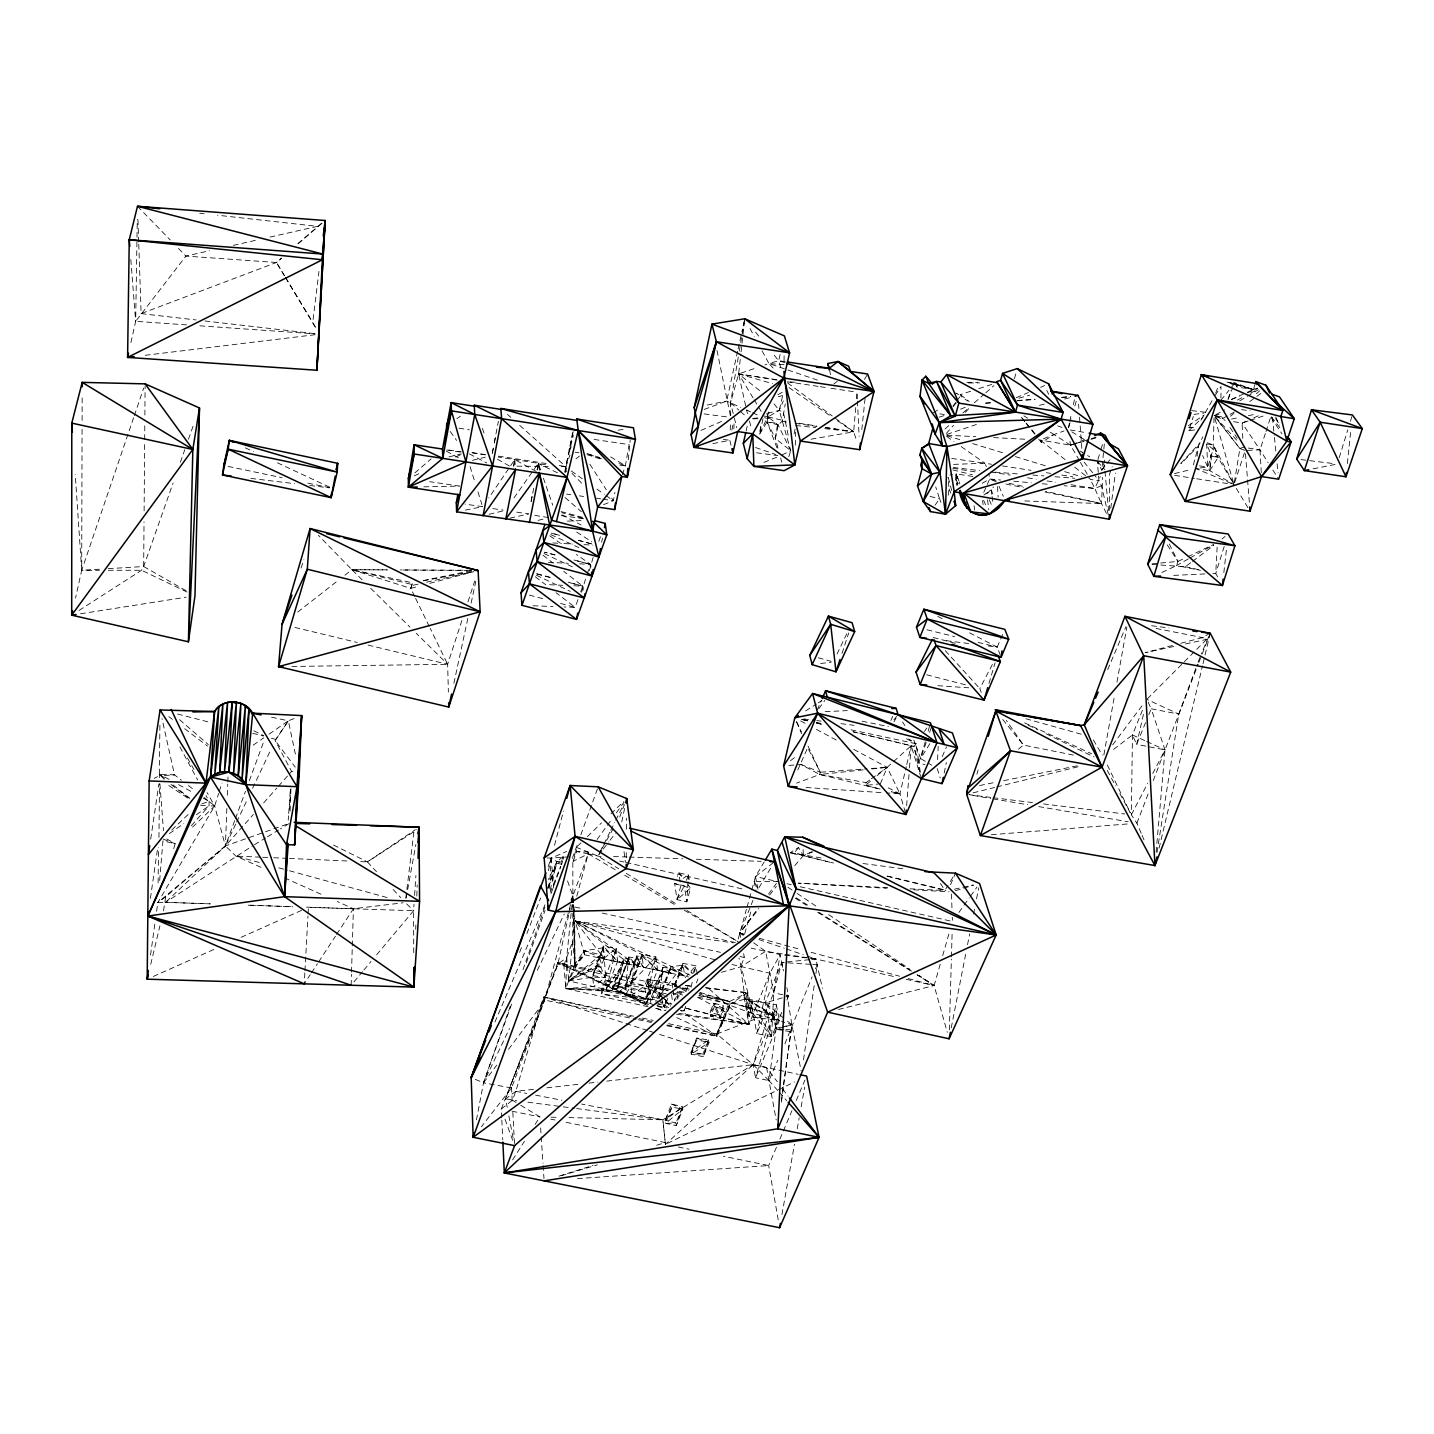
<?xml version="1.0" encoding="UTF-8"?>
<svg xmlns="http://www.w3.org/2000/svg" width="1434" height="1434" viewBox="0 0 1434 1434"><rect width="100%" height="100%" fill="white"/><g stroke="black" fill="none" stroke-linecap="round" stroke-linejoin="round"><path stroke-width="0.75" stroke-dasharray="5 3.75" d="M82.061 429.358L81.702 570.302L75.518 598.086M82.096 420.395L82.15 395.784M1109.342 510.325L1109.414 474.564L1112.21 466.659M572.865 904.549L572.686 941.26L575.016 966.874L584.57 954.793L584.176 950.742L603.445 947.82L617.642 961.246L629.687 964.401L628.809 957.052L636.714 958.073L643.508 967.341L671.381 973.274L670.485 966.874L683.104 965.1L692.03 973.399M572.883 902.398L572.811 856.976L577.83 843.156M777.802 1090.593L768.965 1080.573L776.188 1028.303L776.296 1004.75L745.913 998.691L731.752 1003.101L716.749 1033.986L717.125 1036.298L664.534 1025.256M648.15 1006.74L565.821 988.618L574.801 964.49L573.152 904.764L575.016 966.874L574.676 914.91M79.049 610.454L141.518 570.266L143.669 566.52L144.027 521.958M144.117 510.827L144.655 441.78M144.673 439.557L144.798 423.962M144.87 415.053L145.103 386.087M626.246 857.622L626.299 851.061M626.461 829.157L626.55 818.222M1220.943 398.096L1221.015 387.574M158.959 837.402L159.515 783.878M159.909 725.317L159.317 775.758L154.227 778.339M158.099 882.824L158.547 847.727M784.111 355.847L784.004 364.738L768.947 363.555L764.914 364.935M1141.213 833.297L1136.911 823.224L1131.336 814.799L1132.466 734.961L1143.633 707.285M130.906 342.565L135.674 321.324L136.965 239.478M137.001 237.255L137.288 219.563M972.897 476.464L956.137 473.901L957.052 485.373L956.137 473.901L949.828 475.048M795.314 445.203L795.637 432.064M191.349 825.661L209.005 805.89L209.131 801.391L205.994 795.565M1214.042 417.706L1213.164 449.344L1207.697 467.126L1209.776 470.657L1234.011 484.567L1213.164 449.344L1206.657 443.931L1207.697 467.126L1195.454 468.416L1231.985 483.706M949.344 1029.935L951.387 959.113M951.441 956.908L952.14 932.548M351.133 985.248L351.455 974.313M351.527 972.127L352.244 948.089M352.298 945.902L353.409 908.762L337.205 901.484M415.735 929.357L415.878 924.93M416.828 896.053L417.186 884.957M163.494 910.859L165.735 896.734L225.407 845.935L253.352 814.476M226.841 808.453L225.407 845.935L165.537 902.327L157.83 902.578L156.611 911.325M227.343 795.243L227.755 784.219M227.845 782.014L228.096 775.4M290.116 811.124L290.959 788.7M730.229 429.895L730.48 423.657M733.867 428.891L734.136 422.313M937.585 759.662L938.194 746.397M1217.143 547.107L1215.745 573.439L1217.645 576.88M289.471 809.439L290.6 789.309M304.833 972.915L304.241 983.849L310.228 974.69M304.958 970.728L307.952 916.057M308.077 913.87L308.435 907.31L413.584 910.733L413.745 954.381M549.473 888.435L551.194 858.088L566.663 851.455M628.253 459.848L630.189 440.399M688.051 881.731L686.796 901.843L677.045 899.656L674.625 883.595L684.287 885.782L686.796 901.843L690.561 888.148L687.944 884.742M688.195 879.508L688.481 875.045L678.784 872.84L677.404 876.425M376.676 954.757L413.584 910.733L414.014 904.155M414.587 895.354L415.896 875.565M288.216 820.248L288.521 815.803M288.682 813.58L290.367 789.166M906.647 805.639L909.335 770.112M909.497 767.907L911.164 745.698L852.979 731.752M294.042 718.577L288.342 720.818L275.113 740.536L291.604 771.42L295.44 771.958M159.658 880.53L162.938 840.862L175.163 843.766L172.689 852.172M855.722 407.561L853.66 431.795L857.012 441.726M856.474 398.76L857.048 392.163L857.353 398.795M1156.109 852.19L1165.017 749.892L1198.143 664.354M764.519 417.742L768.248 418.567L768.875 411.988M1104.323 444.02L1101.796 470.209L1105.65 465.279M572.023 904.729L566.699 957.589L565.821 988.618L618.305 991.952L657.668 1001.165M572.238 902.524L572.901 895.909L588.227 853.839L588.03 852.011L576.325 847.333L573.224 861.26L588.227 853.839L604.395 857.532M697.3 974.564L695.956 965.835L682.853 963.361L684.753 976.106L670.7 968.434L659.156 998.046L651.789 999.874L568.724 980.964L572.686 941.26L563.849 965.351L557.88 964.168L557.754 962.572L648.132 981.896L670.395 1006.399M1347.368 463.541L1350.792 430.397M861.798 429.644L865.311 396.268M628.809 957.052L625.565 987.291L618.305 991.952L617.678 986.305L628.809 957.052L637.718 966.104L636.481 956.102L642.109 956.37L657.597 969.976L671.381 973.274L662.92 967.323L651.412 996.989L651.789 999.874L663.458 971.248L662.92 967.323L670.7 968.434L659.156 998.046L651.412 996.989L663.458 971.248L646.16 998.1L644.619 985.983L655.84 956.89L641.876 954.488L630.709 983.634L632.071 994.981L626.317 993.708L625.332 985.301L636.481 956.102L643.508 967.341L641.876 954.488L657.597 969.976L646.16 998.1L655.84 956.89L630.709 983.634L644.619 985.983L632.071 994.981M955.492 479.87L956.137 473.901L959.973 483.437M717 350.505L730.731 417.402L730.533 402.829L738.635 373.933L740.84 354.073M741.091 351.868L744.264 323.188M1223.847 572.632L1226.482 549.007M315.641 327.418L312.755 322.345L318.957 271.42M405.822 898.114L406.629 891.464M406.897 889.259L413.906 831.72L416.469 829.461M777.981 448.161L775.382 438.481L778.088 424.93L782.283 421.112L785.258 403.976M659.156 998.046L662.92 967.323M760.683 426.149L759.428 434.43L767.047 421.865L768.301 412.15M781.476 1100.075L783.161 1086.829M783.448 1084.624L791.891 1024.808L786.997 994.712M1232.989 482.577L1213.289 444.97L1206.657 443.931L1211.605 456.263L1209.776 470.657L1195.454 468.416M1110.758 508.263L1115.347 473.077M781.405 1102.226L791.891 1024.808L786.872 1020.703M1197.085 456.155L1198.466 445.938L1202.803 436.868M150.534 955.116L155.087 922.277M1106.403 513.39L1101.509 503.585L1102.656 477.325M150.409 898.419L157.364 849.95M803.506 1059.869L814.315 984.674M815.91 973.614L817.183 964.777L812.755 964.49M948.215 495.25L949.111 488.922L947.91 477.361M150.695 839.159L158.905 783.86M537.356 469.868L538.342 463.29L498.172 457.052M513.766 466.211L514.77 459.597L537.409 472.109M788.772 456.693L790.761 450.706L775.382 438.481L777.658 423.424L767.047 421.865L767.907 416.864L766.939 413.351L779.236 410.465L783.376 412.114L788.7 437.567M1157.023 852.37L1178.766 714.078L1197.372 664.265M1234.369 482.433L1239.89 448.519L1215.458 417.33L1239.89 448.519L1245.214 450.491L1249.372 502.545M733.24 413.619L730.533 402.829L738.922 353.266M739.281 351.097L744.748 318.778L741.898 331.774M565.175 472.378L565.946 468.093L561.698 467.394M622.392 474.672L625.385 465.62L629.114 444.594L593.963 439.413M781.96 1214.526L794.49 1144.207M797.232 1128.827L799.186 1117.839M801.14 1106.851L804.671 1087.08M1103.893 754.858L1114.576 695.365M1116.961 682.154L1126.855 627.052M406.073 898.222L407.256 891.769M407.65 889.618L415.896 844.429M501.721 1117.839L501.308 1109.02L557.88 964.168L566.699 957.589L568.724 980.964L600.828 954.811L603.266 946.135L616.19 948.43L605.148 977.683L593.64 986.502L565.821 988.618L612.39 990.643L617.857 987.918L623.252 958.952L628.988 958.647L637.718 966.104L575.231 921.004L584.57 954.793L574.801 964.49L584.176 950.742L600.828 954.811L604.323 958.037L606.385 989.317L565.821 988.618L563.723 963.863L647.433 1005.467M581.612 592.332L586.327 576.271M601.653 542.285L602.441 538.108M603.535 504.678L613.34 500.717L614.917 492.382M626.317 993.708L630.942 985.534L636.481 956.102M513.569 466.014L514.77 459.597L488.797 497.939M531.136 501.721L532.337 495.357M532.749 493.242L533.95 486.879M537.176 469.94L538.377 463.576L548.971 465.315M589.374 570.678L593.3 556.822M531.1 501.273L532.301 494.945M537.141 469.617L538.342 463.29L512.834 499.57M476.464 1119.846L483.509 1082.813L511.311 1003.191M492.274 452.983L493.923 444.504M494.318 442.389L495.555 436.026M495.967 433.91L497.186 427.547M497.598 425.432L498.405 421.202M492.31 453.52L493.959 445.114M494.372 443.016L495.59 436.707M951.244 1027.855L965.817 953.485M967.538 944.719L969.671 933.785M973.543 914.103L974.833 907.543M976.536 898.795L978.687 887.843M794.113 433.91L795.368 427.601M572.632 432.745L564.871 471.445M731.86 430.128L733.491 422.008M944.181 773.069L946.35 762.494M621.764 821.933L625.349 804.904M1068.491 427.511L1069.388 423.353M1069.818 421.273L1071.592 412.974M1073.367 404.675L1074.693 398.437M453.897 683.229L467.878 618.197M471.141 603.033L475.801 581.344M414.641 596.365L410.769 588.37L412.508 582.796L351.886 569.692L318.33 535.24M737.614 351.258L726.679 401.072L703.664 409.64M738.098 349.089L741.414 333.943M573.206 431.634L569.101 450.151L571.843 444.271M568.671 915.107L557.88 964.168L511.544 1087.976L481.376 1126.712M569.155 912.974L571.019 904.442M571.503 902.309L572.901 895.909L566.52 878.092M548.38 870.725L551.194 858.088L568.939 856.869M691.116 987.166L692.568 980.766M694.504 972.234L695.956 965.835L684.359 978.544M1143.436 714.365L1136.66 744.354L1165.017 749.892L1152.524 782.48M564.96 472.413L565.946 468.093M763.031 418.656L759.428 434.43L767.692 416.595L762.243 415.788M780.096 354.503L778.68 360.723L781.548 370.348M746.092 431.132L747.956 422.976M781.835 455.044L790.761 450.706L779.236 410.465L783.089 393.705M905.374 812.469L899.925 793.827L906.288 766.616M906.772 764.537L911.164 745.698L913.834 746.433L918.907 762.816L920.395 772.639M646.752 1003.549L650.086 989.388L605.13 980.049L601.348 990.087L601.76 994.031L646.752 1003.549L650.624 993.547L650.086 989.388L646.214 999.373L646.752 1003.549L605.56 983.975L601.348 990.087L646.214 999.373L605.13 980.049L650.624 993.547L605.56 983.975L601.76 994.031L646.214 999.373M150.749 964.24L159.927 925.808M1159.084 848.175L1202.499 665.824M1203.018 663.655L1204.56 657.148M1205.08 654.979L1210.242 633.272L1201.244 653.886M630.709 983.634L642.109 956.37L630.942 985.534L625.565 987.291L612.139 988.277L623.682 962.572L606.385 989.317L616.19 948.43L604.323 958.037L599.322 958.808L568.724 980.964L584.176 950.742L604.646 959.077L629.687 964.401L623.252 958.952L612.139 988.277L612.39 990.643L623.682 962.572L623.252 958.952M566.376 471.804L565.767 466.534L573.367 435.076M657.274 1005.772L664.354 1007.277L667.097 996.003M680.469 1010.181L683.982 1010.934L685.058 1006.614M720.209 1018.23L723.399 1005.628L713.72 1003.191L709.991 1012.458L710.601 1016.204L720.209 1018.23L723.955 1008.962L723.399 1005.628L719.653 1014.896L720.209 1018.23L714.311 1006.919L713.72 1003.191L723.955 1008.962L714.311 1006.919L709.991 1012.458L719.653 1014.896L713.72 1003.191M550.172 890.156L556.894 861.565L551.194 858.088L545.906 857.926M554.528 845.271L563.454 811.124M809.511 959.687L781.781 962.465L773.733 992.812L756.829 1033.538L771.582 1036.692L781.763 1012.296M1193.393 464.885L1198.466 445.938L1181.222 463.487M672.815 988.098L672.223 983.975L676.651 984.459L647.774 979.081L646.465 986.198L660.966 996.487M576.773 896.196L588.227 853.839L576.737 851.563L576.325 847.333L581.039 842.762M705.474 987.703L747.508 992.794L745.913 998.691L749.122 1016.563L779.397 1020.596L776.188 1028.303L780.114 1027.425M776.188 1028.303L773.589 1014.788L768.839 1013.802L753.208 1064.673L662.849 1119.793L665.43 1144.332L753.208 1064.673L773.356 1015.433L776.296 1004.75L779.397 1020.596L746.63 1011.436L699.093 993.887M570.553 904.549L544.167 1001.649L511.311 1083.584L512.35 1103.517M571.144 902.38L572.901 895.909L573.51 902.434M674.625 883.595L690.561 888.148L677.045 899.656L680.809 885.943L678.784 872.84L682.709 877.931M925.289 741.719L918.907 762.816L925.002 764.698M928.174 731.179L929.895 724.851M738.223 938.965L746.415 909.317M751.792 889.922L755.485 876.55L764.214 861.942M747.006 907.166L748.799 900.695M749.39 898.544L751.183 892.073M744.748 933.642L751.667 908.708M1014.412 378.755L1016.114 372.661M699.9 992.364L773.356 1015.433L755.521 1077.759L768.965 1080.573L777.82 1060.192M940.238 964.204L934.126 985.57L947.3 1032.408M942.694 955.653L949.398 932.172M1068.671 427.457L1071.126 418.889M1074.837 406.073L1076.683 399.656M501.308 1109.02L512.422 1100.219L515.81 1091.328L543.827 996.971L633.577 1016.186M988.958 683.498L995.142 662.723M1097.942 459.472L1100.344 451.405M1100.954 449.398L1102.764 443.357M808.023 746.038L820.32 772.245L819.639 774.485L796.623 783.143M976.877 774.199L978.149 769.986M1104.825 460.081L1101.796 470.209L1097.351 461.479L1098.928 480.587L1101.491 485.66L1108.841 517.154M869.649 780.06L866.154 782.606L865.276 785.456L880.44 789.13L819.639 774.485L800.997 764.465L787.947 765.523M1339.213 457.643L1347.781 429.877M1350.416 421.345L1352.405 414.946M344.913 575.159L351.886 569.692L410.769 588.37L412.508 582.796M708.629 1039.955L703.359 1056.697L691.278 1054.133L690.991 1052.197L696.637 1038.055L708.629 1039.955L709.023 1042.482L703.359 1056.697L702.947 1054.062L708.629 1039.955L690.991 1052.197L702.947 1054.062L691.278 1054.133L696.637 1038.055L709.023 1042.482L691.278 1054.133M1194.719 429.913L1188.822 430.72L1193.321 416.434M1224.224 546.444L1215.745 573.439L1209.113 573.743M165.735 896.734L157.83 902.578L214.67 805.962L218.649 793.45M219.312 791.371L221.965 783.018M461.873 620.528L447.641 664.301L448.376 692.102M467.968 601.778L474.744 580.931M1247.311 392.271L1253.298 389.582L1255.897 381.587M1265.326 433.534L1260.002 449.846L1261.4 474.349M1265.989 431.491L1270.649 417.204M842.009 653.402L848.713 632.95M1234.674 482.559L1245.214 450.491M557.037 863.304L561.536 864.236L561.321 861.691L556.894 861.565L547.663 889.474L557.037 863.304L561.321 861.691L563.114 856.69L556.894 861.565L548.415 879.58M682.459 1106.869L676.292 1125.565L665.537 1123.36L665.143 1120.187L671.614 1104.001L682.459 1106.869L682.799 1109.271L676.292 1125.565L675.952 1123.019L682.459 1106.869L665.143 1120.187L675.952 1123.019L665.537 1123.36L672.008 1107.048L671.614 1104.001L682.799 1109.271L665.537 1123.36M1228.024 399.136L1230.802 390.747M301.068 568.061L303.883 559.726M133.595 417.76L81.702 570.302L99.43 570.284M134.312 415.645L143.687 388.094M565.821 467.09L569.961 454.901M1169.302 543.988L1177.923 561.429L1176.543 565.534L1159.514 573.618M926.167 742.489L920.682 758.586L931.67 765.182M929.608 732.433L931.67 726.411M1024.772 500.95L1101.509 503.585L1094.805 488.492L1100.29 476.644M1103.033 468.775L1104.395 464.831L1106.403 468.721M522.998 969.671L544.938 906.826M547.555 888.238L556.894 861.565M108.249 568.671L143.669 566.52L173.048 483.079M180.379 462.214L184.789 449.702M188.463 439.27L193.608 424.661M587.044 574.281L590.575 564.369L576.414 554.474M475.299 1079.372L483.509 1082.813L512.028 1002.94M526.278 963.021L545.028 910.465M551.032 893.651L560.784 866.333L550.208 892.324M577.938 599.645L575.177 607.389L564.082 606.958M580.698 591.901L582.778 586.094L563.759 571.359M598.785 541.389L600.936 535.42M548.164 866.477L551.194 858.088L553.667 888.13M562.737 860.884L561.536 864.236L563.114 856.69L563.347 859.217M580.842 834.803L598.175 786.818M573.224 861.26L576.737 851.563L588.03 852.011L597.888 856.062L618.717 868.789M234.674 820.696L225.407 845.935L157.83 902.578M235.445 818.599L245.483 791.263M249.337 780.741L264.017 740.786M1198.143 662.185L1200.473 655.965M592.708 977.092L603.445 947.82L600.649 953.126L604.323 958.037L600.864 967.269L605.148 977.683L592.708 977.092L568.724 980.964L596.831 965.441L601.832 964.67L599.143 957.123L604.323 958.037L603.266 946.135L617.642 961.246L606.385 989.317M619.721 816.986L624.382 804.671M617.857 987.918L628.988 958.647L617.678 986.305L625.565 987.291L636.714 958.073L625.332 985.301L630.942 985.534M1136.911 823.224L1148.616 792.679M519.628 952.337L522.048 946.064M526.887 933.534L540.6 898.025M1215.674 393.059L1218.757 385.119M686.384 880.404L688.481 875.045L683.283 878.253M662.633 1003.477L664.354 1007.277L668.065 997.777M1198.949 662.275L1201.369 656.073M1202.176 653.994L1210.242 633.272M674.374 984.979L682.853 963.361L691.941 972.7M674.625 986.735L683.104 965.1L658.959 996.469L670.485 966.874L684.753 976.106L575.231 921.004L604.646 959.077L603.266 946.135M676.866 999.462L678.354 995.662L681.903 996.576M685.9 991.342L688.983 983.491M692.855 973.686L695.956 965.835M683.982 1010.934L686.976 1003.334M696.422 982.882L697.982 978.938M656.485 997.831L658.726 992.22L667.563 994.12M797.806 769.933L807.665 747.688L820.32 772.245L867.122 768.803M768.965 1080.573L753.208 1064.673L716.749 1033.986L729.691 1001.416L747.508 992.794L750.986 1012.01L749.122 1016.563L747.508 992.794L705.438 987.865M740.661 937.424L739.854 933.032L752.993 900.283M714.311 1006.919L710.601 1016.204L719.653 1014.896M1228.113 399.279L1232.828 387.538M676.507 1014.232L748.942 1024.396L769.915 973.202L780.168 954.56L751.111 948.125M1145.551 722.628L1136.66 744.354L1132.466 734.961L1112.013 750.574M1148.795 714.724L1151.215 708.808L1146.824 699.38L1206.675 639.367L1206.119 638.291L1153.796 627.984M810.533 964.347L781.781 962.465L765.182 1002.868L771.582 1036.692L753.262 1013.874L738.958 958.091M880.351 783.806L887.18 767.333L891.966 762.996M786.872 1000.107L788.575 996.038L786.872 987.65M784.882 1043.88L812.11 976.787M815.48 968.775L817.183 964.777M776.439 1147.254L768.678 1165.555L778.859 1223.435M779.881 1139.116L782.48 1133.021M783.34 1130.996L791.962 1110.651M796.264 1100.487L804.886 1080.16M674.679 984.925L683.104 965.1M1107.693 669.624L1125.905 626.73M494.945 1022.03L545.081 904.585M950.473 884.85L955.474 873.163L949.093 883.523M790.761 450.706L778.088 424.93L767.907 416.864L779.236 410.465L783.322 400.964M674.446 1001.022L677.475 993.995L673.514 994.407M942.263 756.65L946.494 746.773M569.244 451.334L571.7 445.651M1000.323 655.266L997.186 647.092L1003.137 633.29M890.926 720.477L892.665 716.444M817.165 710.117L821.359 700.437M983.724 492.471L989.657 479.028L988.779 473.507M668.585 1023.679L716.749 1033.986L730.139 1004.051L729.691 1001.416L699.505 993.188M235.732 824.066L225.407 845.935L235.875 856.08L264.25 868.789M236.664 822.076L246.989 800.19M252.617 788.27L270.434 750.484M511.544 1087.976L483.509 1082.813L509.464 1028.554M537.338 970.262L564.261 913.996M570.983 899.925L572.901 895.909L573.098 902.56L572.901 895.909M837.008 654.047L847.369 632.519M690.991 1052.197L696.924 1039.901L709.023 1042.482M599.878 852.083L602.854 846.132M603.839 844.16L609.808 832.24M610.794 830.268L614.774 822.327M615.76 820.338L623.718 804.474M1131.336 814.799L1147.666 783.322M1152.775 773.5L1165.017 749.892L1151.215 708.808L1178.766 714.078L1146.824 699.38M677.045 899.656L684.287 885.782M981.232 692.407L979.816 688.553L992.669 663.906M665.143 1120.187L672.008 1107.048L682.799 1109.271M601.169 850.201L597.888 856.062L601.939 850.792M602.244 848.247L605.524 842.385M606.618 840.432L613.178 828.709M1200.957 420.323L1213.039 398.975M864.469 379.454L867.642 374.023M893.938 721.804L896.017 718.255M757.994 889.259L755.485 876.55L777.712 881.623L754.176 881.301L757.994 889.259L772.299 865.437M929.841 743.654L920.682 758.586L913.799 740.087M886.947 876.21L944.827 890.424L948.017 885.244M512.619 1159.873L524.486 1141.195M535.151 1124.381L539.901 1116.907L517.925 1103.553M1215.297 395.246L1221.087 386.355M311.429 972.861L317.434 963.702M318.635 961.873L335.431 936.223M336.614 934.394L353.409 908.762L403.115 902.793M1257.475 388.112L1253.298 389.582L1237.632 385.119L1236.484 386.839L1234.405 383.631L1230.354 388.596M1235.66 383.254L1236.484 386.839L1253.298 389.582L1257.259 383.649M924.464 731.483L926.866 727.988M186.599 324.891L135.674 321.324L185.9 256.077L209.633 250.717M935.058 505.18L939.593 498.763L935.703 486.933M958.916 912.436L962.77 907.005M964.06 905.195L969.223 897.953M970.513 896.142L976.966 887.09M597.064 839.535L606.08 827.042M607.371 825.267L611.242 819.925M616.387 812.791L624.113 802.09M818.742 708.737L824.837 700.473M743.296 935.47L739.854 933.032L758.138 908.206M768.57 894.027L776.403 883.398M952.983 406.073L955.6 402.56M956.908 400.803L960.816 395.515L955.618 393.113L960.421 394.583L969.187 401.502M657.113 998.727L659.21 995.895L658.726 992.22L666.201 996.666M483.509 1082.813L496.702 1065.175M508.568 1049.294L544.167 1001.649L543.827 996.971L636.965 1018.104M1112.694 744.838L1144.207 702.875M603.302 849.036L608.697 841.991M610.059 840.234L615.455 833.208M744.085 934.484L739.854 933.032L758.801 908.833M769.628 895.013L776.403 886.355M1106.94 463.648L1110.794 458.719M798.487 847.584L794.669 852.405L790.259 852.674L798.487 847.584L803.327 855.686L833.333 863.053M986.825 493.834L993.601 486.897M953.198 406.575L958.593 399.943M919.803 772.119L913.834 746.433L916.039 743.708L908.833 738.976M1220.926 400.194L1229.01 390.263M893.902 719.778L896.698 716.408M353.965 981.86L362.497 971.696M363.913 969.993L371.012 961.533M794.759 865.652L803.327 855.686L812.648 851.33M263.659 802.879L276.887 787.983M278.357 786.316L291.604 771.42M946.243 433.462L953.592 425.342M965.333 412.383L969.742 407.525M1180.666 463.523L1200.007 442.873M587.348 836.649L601.509 822.919M610.956 813.777L623.557 801.57M1188.822 430.72L1203.001 417.097M192.55 827.131L214.67 805.962L207.034 792.536M171.757 829.999L190.435 812.361M1256.435 393.723L1259.572 390.89M893.579 761.562L911.164 745.698L920.664 776.493M945.006 428.981L949.882 424.625M962.913 412.992L969.438 407.184M297.788 243.708L322.076 222.862M974.313 402.829L984.136 394.207M985.767 392.755L993.941 385.567M298.29 243.672L323.475 221.965M414.856 472.915L431.132 458.88M870.33 781.279L865.276 785.456L878.2 784.039M877.07 775.704L887.18 767.333L899.925 793.827L886.517 792.93M1018.409 749.247L1023.446 745.071L1073.654 755.126M576.02 458.826L579.426 456.066M1222.001 538.969L1225.066 536.477M297.752 612.031L337.922 580.627M1230.408 416.218L1233.921 413.476M755.485 876.55L774.503 861.78M790.475 760.683L797.358 755.485M833.925 383.918L837.241 381.426M1152.129 564.44L1185.344 566.735L1190.686 562.737M1192.461 561.411L1213.827 545.386M1249.767 401.592L1255.073 397.702M1256.829 396.411L1263.892 391.231M533.556 1089.338L515.81 1091.328L505.575 1098.82L507.206 1107.317M871.406 778.787L887.18 767.333L851.796 748.369M456.872 418.692L460.368 416.201M169.391 833.584L183.803 823.51M196.404 814.709L209.005 805.89L214.67 805.962L225.407 845.935L289.65 823.241L280.383 828.906M983.849 495.053L991.145 489.962L992.83 493.959M253.244 745.106L263.802 737.811M269.072 734.172L288.342 720.818L295.637 755.27M1188.32 425.719L1204.201 414.946M360.705 861.583L367.391 861.888L415.358 829.694M165.537 902.327L210.278 903.85L165.537 902.327L252.563 845.881M747.508 992.794L731.752 1003.101L773.589 1014.788L776.009 1029.271L755.521 1077.759L753.208 1064.673L658.027 1033.896M333.513 845.038L367.391 861.888L413.906 831.72M805.621 710.923L816.448 704.04M818.24 702.893L821.861 700.599M1038.646 439.019L1041.425 442.497L1054.026 434.52L1064.046 430.989M933.301 412.813L940.65 408.206M254.427 844.751L265.541 837.958M267.405 836.829L278.519 830.035M1239.711 400.875L1245.304 397.523M1247.168 396.393L1258.371 389.69M982.2 483.294L989.657 479.028L1000.609 480.014M1188.212 559.009L1176.543 565.534L1200.491 570.356M1190.148 557.934L1213.487 544.902M1233.419 482.469L1214.096 415.609L1222.682 418.459L1228.167 415.43M1230.014 414.408L1237.345 410.375M1215.871 414.641L1224.779 409.837M777.82 394.708L783.573 391.607M1180.774 643.292L1201.746 637.754L1208.539 634.169M1237.399 400.032L1243.081 397.057M1250.663 393.113L1258.263 389.152M667.455 1143.346L776.368 1090.718M778.375 1089.75L794.526 1081.953M1160.662 563.042L1177.923 561.429L1185.828 557.683M1187.8 556.75L1213.433 544.597M568.724 980.964L596.096 968.004L600.864 967.269L596.831 965.441L599.143 957.123L596.669 963.756L601.832 964.67M414.265 475.837L422.152 472.252M455.653 457.016L461.569 454.309M1231.322 399.441L1245.304 393.167M153.313 976.464L216.588 948.25M241.073 937.334L304.349 909.12M1233.616 421.686L1242.077 423.048L1245.967 421.309M1253.746 417.868L1261.526 414.408M700.993 430.379L724.779 420.001M1016.276 397.684L1028.429 392.504M1040.582 387.305L1044.633 385.585M1101.491 485.66L1094.805 488.492L1064.136 485.732M1231.394 399.548L1239.496 396.178M1247.598 392.791L1257.726 388.578M792.5 853.517L803.327 855.686L812.773 851.868M960.583 409.174L966.641 406.718M1041.425 442.497L1040.242 440.023L1070.553 445.203L1084.552 439.575M763.946 462.357L778.035 456.711M1079.336 460.439L1070.553 445.203L1054.026 434.52L1040.242 440.023L1066.125 460.422M716.749 1033.986L768.839 1013.802M1239.89 448.519L1243.206 447.265L1260.002 449.846L1268.176 462.698M138.775 244.3L141.124 313.616L276.475 262.494L281.512 258.156L276.475 262.494L185.9 256.077L178.103 248.046M745.644 405.822L738.635 373.933L756.829 367.713M946.888 434.377L976.357 424.518M1242.794 438.463L1242.077 423.048L1248.046 421.058M1250.054 420.395L1264.017 415.77M201.853 803.811L209.131 801.391L214.67 805.962M970.639 391.267L960.421 394.583L961.3 396.626L967.807 401M978.813 388.632L995.16 383.344M1069.925 441.296L1070.553 445.203L1089.266 439.288M1091.328 438.643L1099.645 436.008M558.991 1176.149L592.977 1165.412M656.718 1145.246L665.215 1142.557L563.652 1121.782M939.162 417.133L944.63 415.448M955.403 890.729L973.507 885.28M561.16 1175.737L597.333 1164.838M1070.553 445.203L1088.872 439.951M1090.916 439.378L1097.028 437.621M721.392 972.306L740.536 966.892L765.648 951.334L783.125 954.022M783.95 1027.049L776.009 1029.271L773.356 1015.433M785.94 1026.493L791.891 1024.808L801.158 1070.947M1018.893 398.186L1029.63 395.21M778.375 396.644L782.516 395.551M410.769 588.37L419.176 586.148M429.716 583.351L473.919 571.628M1172.403 645.497L1145.157 652.685L1174.858 646.25M538.091 520.381L544.597 518.732M1039.453 405.338L1045.745 403.761M1064.637 399.01L1070.929 397.415M838.514 1009.464L934.126 985.57L919.319 975.604M1214.096 415.609L1220.37 414.05M973.13 792.823L994.622 787.481M996.773 786.943L1080.537 766.15M1174.446 473.614L1191.242 469.456M448.967 456.872L461.389 453.879M472.413 460.35L485.409 457.195M489.102 514.286L503.155 510.88M661.755 1003.943L655.517 1005.413L618.305 991.952M954.291 889.259L973.22 884.921M418.065 584.14L411.63 585.592L411.63 584.409L351.886 569.692L362.874 580.555M426.651 582.186L471.696 571.969M233.348 245.357L257.08 239.998M270.022 237.076L317.47 226.357L217.484 215.208M509.948 518.14L528.68 513.928L515.864 512.028M782.086 1026.995L791.891 1024.808L781.476 1021.295M1185.47 643.956L1206.675 639.367L1201.746 637.754M423.353 580.555L473.238 570.266L400.427 569.925M707.177 405.051L726.679 401.072L740.553 407.364M1231.483 419.051L1239.926 417.348M1248.369 415.645L1256.811 413.96M979.637 785.527L994.945 782.426M1003.675 780.67L1080.16 765.236M465.279 510.11L482.577 506.65L465.064 504.123M1313.096 468.846L1335.036 464.473M712.877 443.626L729.816 440.292L731.878 448.77M423.442 580.752L471.571 571.736M811.052 439.216L853.66 431.795L833.996 417.24M618.09 430.218L624.668 429.178M80.501 613.788L186.169 597.189M1193.966 414.39L1203.807 413.082M820.606 663.53L831.128 662.167M145.228 355.291L315.05 334.714M752.814 418.459L758.729 417.778M546.874 1087.832L580.161 1084.104M589.033 1083.1L597.906 1082.114M606.779 1081.111L753.208 1064.673L766.563 1067.505L777.336 1081.828M863.214 769.861L819.639 774.485L866.154 782.606M871.926 768.947L887.18 767.333L869.345 768.642M811.644 959.471L815.91 959.041L895.443 976.877M1152.022 563.831L1158.493 563.239M990.428 402.703L983.778 403.295L990.5 402.9M991.396 834.696L1130.297 823.743M1017.226 400.839L1035.043 399.459M1061.769 397.397L1070.678 396.698M1017.1 400.516L1034.954 399.226M1061.734 397.326L1070.678 396.68M577.472 1178.587L768.678 1165.555L723.507 1156.27M99.412 569.208L81.702 570.302L75.231 474.403M1173.729 575.375L1206.89 573.851M825.195 711.64L847.369 710.619M1247.329 450.401L1260.002 449.846L1242.077 423.048M567.308 521.134L584.642 520.47M953.556 464.383L984.889 463.236L991.468 464.24M423.908 486.843L459.454 486.09L429.644 481.681M752.922 418.836L758.98 418.728M291.909 666.452L447.641 664.301L430.182 628.325M968.488 382.986L979.53 382.878M108.285 570.284L141.518 570.266L187.047 592.027M387.198 569.854L351.886 569.692L387.323 569.925M767.907 416.864L785.975 421.148M402.829 570.033L467.054 570.445M516.957 466.175L550.226 466.426M561.321 466.498L565.767 466.534L519.162 424.858M966.874 382.304L977.701 382.43M551.068 1117.176L557.772 1117.337M568.957 1117.588L662.849 1119.793L665.43 1144.332M613.537 856.564L626.945 856.994M629.185 857.066L682.835 858.805M696.261 859.235L761.078 861.35M250.538 905.23L293.02 906.682M306.446 907.148L353.409 908.762M248.154 905.195L292.805 906.754M783.896 1029.54L776.009 1029.271L790.188 1031.638M785.868 1029.594L789.811 1029.737M533.054 605.757L553.004 606.528M549.455 584.713L562.791 585.305M573.905 585.789L582.796 586.183L583.262 590.109M260.396 857.156L235.875 856.08L259.464 862.551M262.637 857.263L271.546 857.657M273.769 857.747L287.159 858.339M289.381 858.446L347.333 860.992M887.682 887.664L798.38 883.165L887.019 888.291M910.016 888.793L945.741 890.586M946.996 435.183L975.855 436.689M993.619 437.603L1024.701 439.216M548.29 562.271L568.33 563.293M579.461 563.849L590.575 564.422L591.077 568.294M552.771 542.948L561.68 543.432M563.921 543.558L572.829 544.042M583.979 544.651L592.905 545.135M913.655 889.797L949.147 891.805M937.818 685.703L968.775 687.8M806.123 787.517L884.294 792.787M199.882 325.823L315.032 333.871M620.026 465.243L625.385 465.62L610.31 456.765M995.124 472.162L1017.262 473.865M1032.749 475.048L1043.827 475.909M1054.886 476.751L1074.801 478.275M790.17 381.892L796.82 382.412M200.366 805.191L209.005 805.89M1013.748 481.197L1031.279 482.774M1042.231 483.76L1048.792 484.351M795.798 425.504L815.821 427.673M824.729 428.641L853.66 431.795L837.044 420.449M199.702 213.218L204.148 213.72M685.524 985.463L692.174 986.198M141.124 313.616L196.171 319.961M204.972 320.983L315.068 333.674M685.506 985.534L692.156 986.305M1188.553 427.153L1196.565 428.103M953.251 467.484L979.673 470.621M1191.672 410.608L1205.725 412.311M250.878 478.4L294.526 483.634M309.816 485.481L329.462 487.847M1300.996 459.597L1335.108 463.774M1241.378 409.64L1250.215 410.733M990.84 797.412L968.882 794.687L990.697 798.487M993.045 797.68L1032.552 802.574M1043.522 803.936L1124.758 813.992M946.386 640.693L970.675 643.758M988.349 645.981L997.186 647.092L969.438 632.77M784.38 955.08L815.91 959.041L822.417 988.474M803.578 718.918L814.566 720.316M816.753 720.585L821.144 721.141M840.916 723.65L854.09 725.335M1080.429 462.34L1090.288 479.458L1098.928 480.587M1151.556 625.726L1168.943 627.967M704.148 413.924L728.526 417.115M790.259 852.674L823.241 858.303M863.071 863.537L905.123 869.058M647.451 1030.472L543.827 996.971L505.575 1098.82L516.849 1100.792M527.909 1102.226L561.088 1106.546M563.293 1106.833L574.371 1108.267M576.576 1108.554L662.849 1119.793L581.648 1104.072M756.596 452.803L777.909 455.636M561.303 515.684L584.696 518.803L561.662 512.673M566.555 494.103L570.822 494.694M579.354 495.859L583.62 496.451M629.687 964.401L575.231 921.004L733.097 942.819M951.692 458.432L984.889 463.236L986.323 466.606M723.363 439.36L729.816 440.292M795.135 423.281L816.806 426.436M825.482 427.69L853.66 431.795L825.267 427.332M575.07 452.176L578.942 452.75M492.866 508.586L503.119 510.092M785.294 361.709L778.68 360.723L768.947 363.555L760.54 347.978M818.151 386.373L785.742 381.552L832.204 415.932M820.32 386.696L828.96 387.969M831.111 388.291L854.879 391.84M596.436 498.207L600.667 498.835M602.782 499.157L613.34 500.717L610.992 497.078M753.083 397.917L738.635 373.933L780.831 380.297M472.091 452.875L485.319 454.847M448.788 450.007L461.336 451.889M446.709 449.989L461.336 452.23M785.312 954.345L815.91 959.041L805.352 955.42M1002.456 465.942L1031.01 470.334M1046.372 472.7L1050.764 473.381M1061.752 475.066L1072.722 476.751M498.387 456.12L546.193 463.505M559.242 465.53L565.767 466.534M472.073 452.57L485.301 454.614M939.879 413.852L944.271 414.534M1199.523 465.835L1207.697 467.126L1202.66 455.564M1174.643 475.335L1194.432 478.418M1196.637 478.759L1229.619 483.885M1211.605 456.263L1218.237 457.303L1209.776 470.657L1210.672 454.703L1218.237 457.303L1213.289 444.97L1205.546 442.084M799.079 423.209L816.538 425.952M990.661 472.001L1010.181 475.084M1027.533 477.845L1036.226 479.207M1047.071 480.928L1055.747 482.308M1070.929 484.71L1094.805 488.492L1090.288 479.458M678.515 1013.282L748.942 1024.396L740.536 966.892L744.336 957.482L743.619 953.646M458.97 428.174L469.438 429.841M534.774 515.398L548.917 517.638M1215.996 415.914L1221.66 416.81L1223.991 419.158M759.626 390.55L738.635 373.933L777.174 380.153M952.857 468.273L976.608 472.109M1231.537 384.115L1237.632 385.119L1229.35 382.143M992.884 798.846L1027.802 804.761M1038.718 806.607L1128.182 821.754M1070.158 429.949L1086.99 432.835M600.864 967.269L595.935 966.408L592.547 975.479L593.64 986.502M668.369 990.213L646.465 986.198L557.754 962.572L544.042 999.946L636.051 1019.269M677.135 991.808L683.695 993.009M699.039 995.805L729.691 1001.416L698.967 995.25M671.309 992.848L682.62 994.945M790.564 852.943L794.974 853.768L794.669 852.405L803.327 855.686L833.548 863.017M515.81 1091.328L526.78 1093.443M535.563 1095.146L561.895 1100.236M862.121 721.248L888.291 726.518M670.431 989.514L646.268 984.674L648.132 981.896L646.465 986.198L667.921 990.786M679.196 991.288L685.793 992.597M1005.987 484.047L1023.356 487.596M1045.063 492.041L1101.509 503.585L1045.583 491.306M512.028 1111.207L539.901 1116.907M550.692 1119.129L555.012 1120.008M678.336 1146.985L689.091 1149.19M228.096 466.408L282.032 477.701M307.916 483.133L329.479 487.65M638.255 1019.735L651.394 1022.496M807.79 720.585L801.283 719.187L807.718 720.908M816.448 722.431L820.768 723.345M851.097 729.834L916.039 743.708L918.907 762.816M584.57 954.793L688.535 976.913M676.507 992.615L682.942 993.977M697.964 997.186L730.139 1004.051L717.125 1036.298L667.294 1024.987M271.564 717.215L288.342 720.818L275.113 740.536L295.261 767.172M642.324 1018.05L653.277 1020.399M753.208 1064.673L798.182 1074.281M689.933 975.138L575.231 921.004L720.477 952.337M739.998 956.55L744.336 957.482L742.113 953.879M996.11 480.444L989.657 479.028L997.293 482.272M1009.016 483.276L1024.073 486.592M1185.344 566.735L1198.376 569.603M671.04 1004.123L659.64 1001.613L668.907 1007.905M655.571 1008.371L665.95 1010.647M575.016 966.874L573.923 906.79L582.634 908.726M602.28 913.082L735.319 942.586M906.18 979.297L934.126 985.57L913.35 972.342M619.578 860.992L623.915 861.977M626.084 862.479L745.429 889.636M639.134 1018.606L652.129 1021.546M787.033 883.738L791.389 884.742M800.1 886.732L952.463 921.488L952.301 917.258M816.34 722.969L822.811 724.511M801.283 719.366L807.772 720.926M816.43 723.005L822.937 724.564M853.23 731.86L913.834 746.433M294.956 627.447L357.317 642.504M368.072 645.085L447.641 664.301L416.254 633.29M899.925 793.827L891.267 791.747L899.925 793.827L888.184 787.822M887.521 876.066L945.813 890.173M927.063 629.795L954.686 636.606M978.06 642.378L997.186 647.092M952.893 469.94L972.36 474.744M930.039 496.397L939.593 498.763L941.062 502.635M753.621 942.801L765.648 951.334L773.733 992.812L788.575 996.038L765.182 1002.868L750.914 1000.932L750.986 1012.01L743.135 991.916L748.942 1024.396L681.025 1006.991M177.547 714.024L209.758 722.288M252.689 733.294L263.408 736.036M685.595 1008.102L748.942 1024.396L707.858 987.739M926.687 674.787L967.072 685.255M933.265 637.503L948.286 641.446M950.419 642.02L956.854 643.705M536.818 574.012L551.445 577.884M570.248 582.867L582.796 586.183L568.151 582.15M554.958 554.976L544.49 552.198L554.958 554.85M578.458 540.385L593.174 544.311L578.458 540.313M747.49 413.619L746.576 410.07L750.699 411.182M561.088 511.579L582.509 517.333M536.782 573.708L551.427 577.651M529.343 595.074L543.934 599M560.586 603.463L575.177 607.389L556.123 592.744M739.854 933.032L744.174 934.197M759.285 938.284L800.297 949.38M811.088 952.301L899.602 976.231M908.224 978.562L934.126 985.57L917.24 974.941M650.875 1003.191L647.774 979.081L677.959 987.309M680.11 987.901L688.732 990.249M278.77 867.839L287.338 870.187M289.489 870.779L388.13 897.827M818.312 657.776L831.111 661.307M782.283 421.112L786.298 422.223M776.995 447.91L767.047 421.865L778.088 424.93L777.658 423.424M1025.866 718.757L1081.469 734.262M271.367 738.205L275.22 739.281M575.231 921.004L716.928 960.332M731.949 964.508L769.915 973.202L756.829 1033.538L750.914 1000.932L779.397 1020.596L765.182 1002.868L785.205 1019.323M738.635 373.933L772.532 383.631M1226.966 382.036L1237.632 385.119M1228.364 382.412L1253.298 389.582L1233.581 382.358M680.092 988.116L672.223 983.975L676.472 985.266M684.986 987.847L689.252 989.137M946.906 435.721L959.758 439.646M972.593 443.554L1004.696 453.359M1015.397 456.621L1045.35 465.763M1064.62 471.625L1081.738 476.859M1234.405 383.631L1253.298 389.582M586.936 453.485L599.753 457.536M618.986 463.612L625.385 465.62M586.954 454.65L601.42 459.274M785.043 362.766L778.68 360.723L771.904 352.334M649.566 1031.171L655.912 1033.215M817.505 380.118L768.947 363.555L773.535 368.466M755.539 447.533L775.973 454.524M758.873 939.539L784.219 948.197M786.334 948.932L803.237 954.703M588.89 454.327L601.348 458.701M1057.718 425.898L1061.841 427.368M657.668 1006.184L665.968 1009.178M672.223 983.975L680.487 987.022M682.548 987.775L688.75 990.069M753.262 1013.874L746.63 1011.436L750.914 1000.932L771.582 1036.692L773.733 992.812L780.168 954.56L783.466 970.854M163.189 839.087L175.163 843.766L165.842 838.424M800.997 764.465L820.32 772.245M1215.942 416.398L1225.156 420.323M284.524 877.877L320.983 894.224M746.576 410.07L750.591 411.881M752.599 412.795L758.64 415.519M1132.466 734.961L1144.673 740.553M1146.698 741.486L1165.017 749.892M1024.611 722.861L1091.704 753.818M648.527 1004.571L557.754 962.572L647.451 1005.539M656.593 1008.299L662.651 1011.095M676.776 1017.638L717.125 1036.298L680.881 1010.611M550.764 534.577L578.834 547.627M245.357 447.874L253.388 451.602M277.461 462.841L329.641 487.166M544.078 553.56L574.066 567.613M536.388 575.249L570.248 591.346M557.485 472.79L538.377 463.576L539.65 470.065M1028.16 725.102L1038.144 729.942M1046.121 733.796L1094.034 756.955M253.8 730.802L263.605 735.624M937.728 616.405L943.68 619.47M906.467 738.743L916.039 743.708M469.348 453.897L486.753 462.967M682.064 989.155L685.99 991.235M697.802 997.455L748.942 1024.396M561.895 514.806L581.057 524.987M655.553 1001.882L666.882 1007.905M800.692 720.961L806.589 724.116M816.412 729.386L838.03 740.984M169.087 779.415L159.55 774.181L159.317 775.758L174.518 774.898L181.437 780.204M178.623 784.649L193.877 793.02M203.413 798.254L209.131 801.391L203.933 797.429M446.404 451.19L460.063 458.701M497.383 459.185L510.11 466.408M143.669 566.52L187.37 591.471M773.589 1014.788L745.913 998.691L779.397 1020.596M588.227 853.839L617.032 870.761M624.722 875.26L676.579 905.696M684.251 910.214L739.944 942.909M1071.772 431.849L1084.767 439.772M1080.125 451.029L1089.679 456.837M512.422 1100.219L516.079 1102.441M626.299 873.414L677.457 904.675M686.922 910.465L739.98 942.873M1023.894 415.824L1027.658 418.172M1050.262 432.19L1054.026 434.52M795.171 898.168L806.446 905.266M817.703 912.347L909.73 970.209M796.211 897.827L807.539 905.033M818.868 912.239L911.468 971.141M576.719 532.104L591.74 541.765M168.764 785.527L189.001 798.917M787.911 887.234L795.314 892.217M797.179 893.454L817.523 907.148M828.637 914.623L910.07 969.384M789.041 387.664L829.659 415.394M946.601 436.348L953.897 441.475M961.192 446.583L984.889 463.236M549.831 535.814L560.461 543.289M571.306 470.979L582.276 478.741M596.903 489.084L604.198 494.264M606.026 495.555L613.34 500.717M662.777 997.759L671.829 1004.176M171.005 784.523L189.7 798.613M168.871 716.642L172.385 719.33M184.681 728.705L207.518 746.092M188.356 785.491L195.275 790.797M535.348 576.791L545.745 584.767M543.002 555.209L553.381 563.293M1074.765 467.215L1088.567 478.096M164.587 778.196L159.55 774.181L159.55 777.676M172.994 784.9L189.808 798.308M179.573 719.707L208.306 744.587M565.032 497.49L581.362 511.705M730.533 402.829L738.868 410.142M740.536 411.594L745.537 415.985M507.511 414.426L510.845 417.402M370.725 588.316L409.981 627.07M406.664 903.904L413.584 910.733M571.951 473.31L582.67 484.208M137.485 206.281L170.287 240.016M367.391 861.888L376.497 871.639M393.167 889.528L400.731 897.648M1097.351 461.479L1104.879 469.671M1215.548 417.186L1237.381 440.937M945.275 650.678L979.816 688.553M164.193 779.397L159.55 774.181L174.518 774.898L162.006 718.613M779.289 1092.26L786.657 1100.613M647.774 979.081L670.61 1006.166M1024.79 421.345L1020.578 416.254L1024.718 421.596M1026.206 423.048L1030.419 428.139M1031.817 429.824L1037.427 436.617M755.61 332.204L761.042 338.908M1002.742 719.492L1023.446 745.071L1006.327 720.406M1084.068 462.053L1096.221 477.217M1026.117 423.353L1030.293 428.569M1031.673 430.308L1037.248 437.28M1271.331 416.846L1281.871 430.2M774.037 403.832L779.236 410.465M782.713 1088.998L788.108 1096.168M450.222 431.509L456.604 440.417M1229.96 427.511L1237.184 438.284M1275.579 418.513L1280.347 425.719M1271.008 417.33L1281.942 433.875M1167.258 544.884L1177.923 561.429M589.858 464.257L606.295 489.783M1272.836 470.029L1278.68 479.207M1221.66 416.81L1222.682 418.459M940.453 883.38L944.827 890.424M902.595 721.965L904.836 725.586M285.545 277.461L312.755 322.345M754.194 399.763L757.528 405.284M758.64 407.131L761.974 412.669M1236.305 488.367L1250.054 511.221M958.253 483.688L956.03 479.978L957.697 484.136M285.527 277.587L314.942 326.647M1093.317 739.98L1102.37 755.162M187.388 757.959L193.931 769.484M1107.263 770.452L1115.634 785.886M1119.829 793.594L1130.297 812.881L1106.385 763.049M750.018 328.511L754.212 336.309M179.913 746.917L197.641 779.988M767.047 421.865L775.382 438.481M1046.802 390.46L1048.702 394.278M415.609 598.354L429.196 626.335M796.677 721.84L801.409 731.914M1275.74 417.043L1279.433 425.109M658.726 992.22L660.429 995.967M661.271 997.831L664.354 1007.277M999.014 486.269L1003.316 496.272M796.515 721.786L801.66 733.742M1142.073 835.323L1144.637 841.364M989.299 499.749L992.597 507.618M983.634 500.233L986.897 508.066M949.111 488.922L950.76 493.099M956.137 473.901L959.848 483.939M505.001 1119.183L513.103 1141.554M482.362 428.336L484.567 434.627M540.528 469.832L538.377 463.576L539.991 469.922M543.396 478.149L552.735 505.198M937.173 768.499L940.202 777.945M470.083 466.624L474.69 481.376M477.97 491.898L481.932 504.535M780.634 458.02L781.799 462.25M766.814 413.386L768.248 418.567M948.286 477.576L951.692 490.518M749.444 421.04L751.111 427.44M734.316 417.939L736.753 427.673M754.176 881.301L756.292 892.091M508.837 1115.831L513.766 1141.356M766.563 1067.505L776.206 1120.008M829.73 370.366L830.465 374.597M781.781 962.465L783.161 971.069M688.481 875.045L689.18 879.401M974.062 505.754L974.69 509.912M991.145 489.962L991.754 494.282M992.077 496.451L993.314 505.073M677.475 993.995L678.067 998.154M673.102 990.177L674.572 1000.52M671.542 994.604L672.671 1002.545M655.84 956.89L657.597 969.976M982.559 500.484L983.097 504.643M987.578 499.857L988.833 509.912M624.041 851.617L625.367 862.21M616.19 948.43L617.642 961.246M1272.442 417.527L1274.217 435.147M1274.45 437.352L1276.009 452.768M1277.12 463.791L1278.017 472.593M538.342 463.29L539.309 473.148M573.923 906.79L574.478 912.884M1104.987 471.356L1108.536 510.54M514.77 459.597L515.559 469.51M130.817 259.608L135.674 321.324M159.909 783.878L163.476 830.68M1078.565 404.101L1078.888 408.475M1079.533 417.204L1082.132 452.122M540.618 1127.931L541.066 1134.545M541.21 1136.75L542.966 1163.225M543.11 1165.43L543.988 1178.658M997.526 486.538L998.136 497.222M512.834 1112.372L514.591 1145.623M501.828 1120.044L502.76 1139.887M857.46 401L859.091 436.384M951.441 894.045L951.997 908.815M803.112 849.537L803.327 855.686M137.951 219.707L138.704 242.059M596.096 968.004L592.547 975.479L605.148 977.683L595.935 966.408L596.096 968.004M590.575 564.422L573.815 559.977L590.575 564.369M559.547 535.33L551.14 533.089L559.547 535.258M284.416 275.597L276.475 262.494L284.398 275.704"/><path stroke-width="1.5" d="M76.11 614.487L71.7 615.168L71.79 423.12L82.186 382.376L145.121 383.864L199.487 407.973L194.97 595.809L188.41 641.805L71.7 615.168L72.65 610.902M82.168 386.839L82.186 382.376L192.837 449.469L188.41 641.805L199.487 407.973L192.837 449.469L71.7 615.168M1109.324 514.788L1109.324 519.251L954.202 491.79L946.96 446.619L939.288 422.618L922.044 380.118L925.79 376.246L932.53 384.061M629.526 828.189L774.503 861.78L827.651 1012.171L949.093 1038.79L996.164 934.968L824.12 847.261L823.851 846.114L802.682 837.223L784.721 836.793L796.121 888.955L789.148 905.822L514.591 1145.623L473.148 1137.287L471.194 1077.669L555.621 911.737L626.156 868.574L626.192 864.182M626.658 802.897L626.694 798.523L598.175 786.818L570.14 785.509L544.149 857.873L548.254 910.106L555.621 911.737L789.148 905.822L996.164 934.968L979.547 883.469L955.474 873.163L925.038 871.657M294.167 822.327L419.051 827.221L419.57 901.323L413.87 987.112L147.182 979.189L149.136 780.921L160.088 709.955L214.58 711.551C223.166 697.623 245.017 699.469 252.689 713.164L296.981 786.692L294.597 844.931L286.513 844.662L245.806 784.649C238.779 768.893 213.702 767.065 205.976 783.143L148.401 854.664L149.728 845.809M745.626 433.158L743.296 443.339L747.168 458.683L753.89 466.373L784.147 470.675L794.83 464.903L783.914 371.388M134.204 356.636L127.59 357.425L129.257 239.765L137.485 206.281L325.142 220.513L316.896 370.241L127.59 357.425L128.54 353.176M959.507 491.503C961.605 505.575 974.152 519.879 989.317 513.928L1005.037 500.269L1082.616 458.665L1092.959 424.195L1061.124 419.14L946.96 446.619L945.508 514.214L930.523 511.597L923.245 501.506L917.473 485.929L922.062 468.703L922.026 460.386L919.875 454.757L921.757 448.34L928.712 443.518L932.674 428.784M414.516 967.125L413.87 987.112L147.881 916.039L148.527 911.63M418.047 858.303L419.051 827.221L369.972 825.715M733.079 448.627L732.899 453.001L693.805 447.372L691.08 434.699L695.293 412.759L716.391 341.758L711.945 324.12L744.748 318.778L784.362 335.879L789.578 352.836L783.842 378.056L752.778 433.821L743.296 443.339M413.799 967.466L413.87 987.112L284.595 896.662L245.806 784.649L249.032 708.575C239.603 699.469 221.571 699.505 214.58 711.551L205.976 783.143L147.881 916.039L304.241 983.849M299.294 772.496L301.66 715.584L252.689 713.164L245.806 784.649L296.981 786.692L301.66 715.584L294.597 844.931L299.294 772.496L297.734 781.243M235.947 703.359L232.2 701.871L228.938 772.084L245.806 784.649L210.547 777.103L147.881 916.039L351.133 985.248M159.712 208.772L137.485 206.281L322.668 254.033L316.896 370.241L324.855 226.214M514.591 1145.623L504.32 1172.94L779.612 1227.719L819.065 1137.359L777.82 1128.773L827.651 1012.171L996.164 934.968L933.893 872.822L824.12 847.261L784.721 836.793L777.353 850.452L789.148 905.822L777.82 1128.773L504.32 1172.94L502.868 1142.091M223.794 465.512L228.149 449.147L337.205 472.109L229.315 440.381L228.149 449.147L331.111 497.634L337.205 472.109L337.671 463.307L229.315 440.381L223.794 465.512L222.503 474.977L331.111 497.634L331.326 493.816M287.607 842.995L284.595 896.662L147.881 916.039M548.505 905.768L548.254 910.106L575.088 836.345L570.14 785.509L633.362 849.699L626.156 868.574L789.148 905.822L771.851 849.161L777.353 850.452L796.121 888.955L996.164 934.968L955.474 873.163M627.393 475.12L627.769 468.577M295.44 825.643L419.57 901.323L284.595 896.662L210.547 777.103L214.58 711.551L192.855 711.963M418.047 842.6L419.051 827.221L417.868 833.674M288.198 844.07L284.595 896.662L286.513 844.662L296.981 786.692M323.259 236.018L325.142 220.513L322.399 259.769L127.59 357.425M325.142 220.513L322.399 259.769L129.257 239.765L129.777 246.379M906.324 810.085L905.983 814.53L788.252 786.298L783.609 765.881L794.794 717.807L812.594 693.518L930.469 722.736L936.958 742.704L905.983 814.53L817.631 713.2L812.594 693.518L936.958 742.704L957.428 747.831L942.013 783.627L921.291 778.554L817.631 713.2L794.794 717.807L798.397 715.512M278.555 666.631L282.05 624.328L310.085 528.537L478.131 570.517L480.139 611.78L448.77 707.07L278.555 666.631L307.306 569.226L310.085 528.537L480.139 611.78L278.555 666.631L283 666.559M1157.005 856.851L1154.944 865.544L1143.74 655.732L1124.955 616.315L1230.731 672.116L1143.74 655.732L1084.265 724.779L1080.537 725.568L995.375 709.722L1010.486 750.789L980.372 835.556L1102.047 767.172L1084.265 724.779L1124.955 616.315L1210.242 633.272L1230.731 672.116L1154.944 865.544L1102.047 767.172L1010.486 750.789L966.695 794.418L968.147 785.868L966.695 794.418L980.372 835.556L1154.944 865.544L1155.338 861.099M245.286 707.087L249.032 708.575L242.041 779.361L245.393 705.438L238.259 775.776L245.806 784.649M1346.454 472.378L1346.006 476.787L1304.331 470.585L1296.73 459.077L1311.501 409.783L1352.405 414.946L1362.3 428.605L1346.006 476.787L1320.158 422.223L1311.501 409.783L1362.3 428.605L1320.158 422.223L1296.73 459.077M691.08 434.699L698.304 426.328L694.181 407.704L716.391 341.758L783.842 378.056L800.387 441.063L859.701 449.667L860.4 442.981M232.2 701.871L224.529 771.761L227.54 702.355L219.653 772.352L210.547 777.103L218.882 706.37L214.795 774.127L222.915 703.825L219.653 772.352L228.938 772.084L238.259 775.776L240.894 703.323L233.599 773.356L236.431 702.194L228.938 772.084L210.547 777.103M1223.13 579.085L1222.413 585.52L1153.832 576.307L1147.702 564.243L1159.712 524.611L1228.149 533.986L1234.925 545.727L1222.413 585.52L1157.776 530.186M593.604 522.334L592.565 531.1L598.892 556.93L543.844 542.446L536.101 549.975M595.11 520.739L605.202 523.446L606.815 534.882L576.522 619.398L521.976 605.327L551.57 520.255L539.309 473.148L505.79 519.09L515.559 469.51L483.079 515.738L501.595 418.656L500.86 408.475L578.225 430.523L621.782 476.482L627.267 477.307L635.441 439.396L633.452 427.798L576.737 418.997L578.225 430.523L597.637 507.044L614.666 509.59L615.455 502.94M628.343 468.685L627.267 477.307L578.225 430.523L556.464 521.564M933.158 383.38L928.73 383.434L922.044 380.118L920.019 396.286L935.129 434.161L942.228 445.58L946.96 446.619L939.951 472.27L923.245 501.506L945.508 514.214L955.671 505.61L954.202 491.79L1061.124 419.14L1063.096 412.436L1048.684 383.846L1017.262 368.592L1002.581 373.396L1000.609 380.333L1015.469 412.132L1061.124 419.14L1082.616 458.665L1127.483 465.781L1109.324 519.251L1109.898 514.86M1001.972 650.857L1001.111 657.31L919.875 637.359L916.451 627.178L923.854 609.253L1004.84 629.347L1008.711 639.17L1001.111 657.31L927.242 619.022L923.854 609.253L1008.711 639.17L927.242 619.022L916.451 627.178M148.401 970.442L147.182 979.189L148.204 974.923M1154.944 865.544L1155.643 861.153M614.666 509.59L621.782 476.482L597.637 507.044L592.565 531.1L456.621 511.83L492.561 465.996L474.744 414.498L451.136 402.613L442.514 449.344L451.423 410.877L451.136 402.613L474.313 406.234M408.367 478.544L414.103 444.755L442.514 449.057L442.765 458.378L408.367 487.166L408.367 478.544L414.157 454.004L414.103 444.755L442.765 458.378L451.423 410.877L635.441 439.396L576.737 418.997M593.192 569.477L592.045 576.038L537.158 561.698L528.465 571.808L544.92 524.468M779.612 1227.719L780.401 1223.327M500.932 409.389L474.278 405.23L474.744 414.498L456.621 511.83L456.317 502.85L457.876 494.192M577.687 613.143L576.522 619.398L529.451 583.817L528.429 571.467L521.008 592.834L521.976 605.327M600.47 548.559L598.892 556.93L549.724 525.579L539.309 473.148L529.433 522.568M604.413 527.64L605.202 523.446M521.008 592.834L529.451 583.817L584.194 597.978L585 593.784M331.111 497.634L335.215 476.178M336.434 469.743L337.671 463.307L336.165 469.51M630.906 831.021L783.466 904.513L789.148 905.822L473.148 1137.287L473.973 1132.932M949.093 1038.79L950.384 1032.229M942.013 783.627L943.321 777.282M625.798 802.771L626.694 798.523L633.362 849.699L575.088 836.345L544.149 857.873M694.181 407.704L711.945 324.12L789.578 352.836L744.748 318.778M451.567 694.056L448.77 707.07L448.645 702.785M228.149 449.147L222.503 474.977L231.232 476.034M747.168 458.683L752.778 433.821L737.721 431.562L693.805 447.372L716.391 341.758L789.578 352.836M794.83 464.903L752.778 433.821L753.89 466.373L794.83 464.903L800.387 441.063L874.005 391.5L867.642 374.023L850.523 371.442L837.922 361.511L827.794 363.537L829.139 370.026M859.701 449.667L874.005 391.5L850.523 371.442L848.677 366.19L837.922 361.511L829.372 368.251L816.43 367.247M566.788 798.308L570.14 785.509M932.172 423.944L935.129 434.161L939.288 422.618L950.832 415.752L1015.469 412.132L1017.531 405.105L1002.581 373.396L1063.096 412.436L1017.531 405.105L1000.609 380.333L996.72 381.623L1015.469 412.132L939.288 422.618L920.019 396.286L924.321 403.976M987.739 687.657L984.029 700.133L920.126 684.502L916.057 672.044L932.315 639.421M988.259 736.269L995.841 710.977L1000.197 711.605L995.375 709.722M923.245 501.506L931.616 473.991L921.757 448.34L929.429 443.913M1257.259 383.649L1255.897 381.587L1265.846 385.208L1282.856 410.447L1201.369 374.668L1207.769 376.515L1201.369 374.668L1217.251 399.961L1185.183 501.362L1261.526 476.572L1278.68 479.207L1291.102 441.905L1286.8 441.224L1280.849 416.559L1282.856 410.447L1257.259 383.649L1201.369 374.668L1170.252 474.654L1185.183 501.362L1250.054 511.221L1261.526 476.572L1286.8 441.224L1294.293 418.692L1279.522 396.895L1271.707 394.063M1189.109 418.764L1191.045 412.651M1320.158 422.223L1304.331 470.585L1308.722 469.725M446.404 426.167L451.423 410.877L465.925 461.909L408.367 487.166L414.157 454.004L567.022 477.379L592.565 531.1L578.225 430.523M840.001 659.55L835.968 671.811L812.182 664.641L809.78 655.428L828.422 616.118L852.083 622.714L854.682 631.605L835.968 671.811L830.698 624.292L828.422 616.118L854.682 631.605L830.698 624.292L809.78 655.428M291.909 595.146L282.05 624.328L307.306 569.226L480.139 611.78M1143.74 655.732L1102.047 767.172L1080.537 725.568L995.841 710.977L968.667 787.463L1010.486 750.789M545.888 872.786L471.194 1077.669L475.604 1067.362M473.148 1137.287L555.621 911.737L575.088 836.345L626.156 868.574M485.732 1040.062L471.194 1077.669L540.457 885.871L548.684 900.552M488.958 1031.709L491.378 1025.453M954.202 491.79L945.508 514.214L939.951 472.27L928.712 443.518L946.96 446.619M822.202 698.519L825.572 690.776L898.114 714.724L936.958 742.704L817.631 713.2L788.252 786.298L797.179 786.908M927.242 619.022L919.875 637.359L926.489 638.202M933.946 639.51L936.026 645.551L920.126 684.502L926.758 684.95M1084.265 724.779L1093.819 702.319M1095.558 698.233L1098.157 692.102M477.361 1063.239L479.996 1057.055M456.317 502.85L459.776 494.873L408.367 487.166L417.258 486.986M812.182 664.641L830.698 624.292M1172.438 470.764L1170.252 474.654L1217.251 399.961L1282.856 410.447L1255.897 381.587M765.308 860.113L771.851 849.161L783.466 904.513M783.609 765.881L817.631 713.2M1147.702 564.243L1165.896 536.244L1159.712 524.611L1234.925 545.727L1165.896 536.244L1153.832 576.307L1160.465 576.002M916.057 672.044L936.026 645.551L1000.358 661.576L984.029 700.133L936.026 645.551M960.421 492.113L964.419 503.782L970.728 511.83L979.978 515.057C990.769 515.881 999.462 508.837 1005.037 500.269L1127.483 465.781L1118.502 448.896L1109.701 443.877L1100.559 433.122L1094.554 435.542M1287.517 436.51L1291.102 441.905L1261.526 476.572L1217.251 399.961L1280.849 416.559L1294.293 418.692L1273.5 399.907M837.922 361.511L874.005 391.5L783.842 378.056L737.721 431.562L732.899 453.001L731.878 448.77M789.148 905.822L504.32 1172.94L819.065 1137.359L806.625 1076.092L800.208 1074.729M921.291 778.554L957.428 747.831L952.427 732.935L898.114 714.724L896.16 708.378L825.572 690.776L827.257 697.157L936.958 742.704M917.473 485.929L931.616 473.991L939.951 472.27L921.757 448.34M783.842 378.056L693.805 447.372L698.035 446.548M1017.531 405.105L1061.124 419.14L963.809 492.973L964.419 503.782L963.809 492.973L1082.616 458.665L1082.294 454.309M549.724 525.579L542.733 530.759L543.844 542.446L592.045 576.038L591.561 572.148M989.317 513.928L963.809 492.973L970.728 511.83L989.317 513.928L998.727 507.887M940.614 441.582L942.228 445.58L939.288 422.618L955.241 416.201L958.844 403.115L946.673 374.579L940.883 381.964L936.527 381.426L928.73 383.434L925.79 376.246M1075.141 396.358L1077.92 395.372L1092.959 424.195L1053.9 395.641M544.131 1180.863L819.065 1137.359L789.453 1097.96M934.807 382.699L928.73 383.434L950.832 415.752L936.527 381.426L955.241 416.201L940.883 381.964L958.844 403.115L1015.469 412.132L996.72 381.623M891.733 708.575L896.16 708.378M939.288 422.618L1061.124 419.14M997.204 382.681L946.673 374.579L1015.469 412.132M296.336 823.457L309.726 823.869M332.043 824.55L356.582 825.303M770.022 861.637L774.503 861.78M1005.037 500.269L1009.428 500.412M149.136 780.921L205.976 783.143L171.166 709.471M474.869 570.356L478.131 570.517L344.035 537.911M129.257 239.765L322.668 254.033M1192.855 631.032L1197.211 631.587M1201.549 632.161L1210.242 633.272M787.499 362.031L829.372 368.251L874.005 391.5L787.158 363.447M500.86 408.475L576.916 420.395M1050.943 391.106L1077.92 395.372M1089.105 433.193L1101.724 435.344L1127.483 465.781L1086.631 440.901M1006.722 712.734L1011.06 713.487M1015.397 714.24L1026.26 716.122M1030.598 716.875L1080.537 725.568M1051.158 391.357L1062.056 393.633M252.689 713.164L261.078 714.957M326.719 533.699L339.697 536.854M952.14 644.278L1000.358 661.576L998.297 656.198M1201.369 374.668L1205.367 376.138M784.721 836.793L996.164 934.968M229.315 440.381L233.33 442.246M802.682 837.223L824.12 847.261M1100.559 433.122L1105.166 435.291L1109.701 443.877L1127.483 465.781L1100.559 433.122L1101.724 435.344M474.278 405.23L501.595 418.656L567.022 477.379L551.57 520.255L606.815 534.882L592.636 521.169M995.841 710.977L1102.047 767.172M931.616 473.991L922.062 468.703L920.753 465.261L922.026 460.386L931.616 473.991L919.875 454.757M1217.251 399.961L1286.8 441.224M584.194 597.978L537.158 561.698L536.083 549.814M1017.262 368.592L1063.096 412.436M957.428 747.831L939.001 728.705L944.181 744.515L931.67 726.411M788.126 1102.28L819.065 1137.359M922.044 380.118L950.832 415.752M1287.14 436.886L1291.102 441.905M145.121 383.864L192.837 449.469L71.79 423.12L72.381 432.028M160.088 709.955L205.976 783.143M249.032 708.575L252.33 714.186M598.175 786.818L633.362 849.699M959.83 491.091L963.523 498.709L960.188 490.374M1265.846 385.208L1269.592 393.041M960.565 492.185L967 508.263L965.512 502.151M954.022 501.434L955.671 505.61L954.542 501.291M928.963 507.439L930.523 511.597M1048.684 383.846L1052.341 394.225M827.794 363.537L829.372 368.251M782.229 842.726L796.121 888.955M941.098 441.475L942.228 445.58M1249.713 506.883L1250.054 511.221M778.375 1124.364L777.82 1128.773L778.411 1124.346"/></g></svg>
